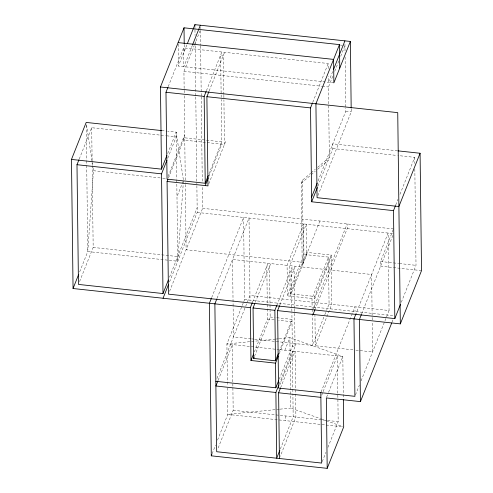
<?xml version="1.0" encoding="UTF-8"?>
<svg xmlns="http://www.w3.org/2000/svg" width="493" height="493" viewBox="0 0 493 493"><rect width="100%" height="100%" fill="white"/><g stroke="black" fill="none" stroke-linecap="round" stroke-linejoin="round"><path stroke-width="0.37" stroke-dasharray="2.46 1.85" d="M93.004 167.688L93.46 170.707L87.772 251.529L79.564 272.161M86.719 165.463L87.772 251.529L177.776 261.253L183.464 180.432L176.987 196.707M79.25 159.017L91.704 127.718L165.586 135.698M79.583 281.571L93.171 247.424L92.179 166.086M168.224 86.639L183.642 47.889L328.19 63.511L328.27 70.271M333.872 82.873L178.423 66.08L187.1 44.271M192.399 45.239L183.877 66.666L183.642 47.889M184.191 92.739L183.932 71.362L194.162 45.646M194.452 44.931L200.133 30.646M167.7 153.496L176.192 132.155L167.805 131.249M167.762 158.191L176.254 136.851L166.351 135.785M168.181 176.266L184.709 134.737M168.495 177.899L184.739 137.085M206.438 90.687L221.825 52.018M209.161 90.983L224.555 52.307M208.921 173.967L221.714 141.824L183.532 137.695L183.556 140.043L224.469 144.467L223.921 99.869M208.952 176.315L221.739 144.172L221.197 99.549M169.512 277.189L197.151 207.732M169.567 281.885L197.206 212.428L196.849 183.119M208.835 183.747L225.646 141.503M169.574 291.32L202.605 208.323L202.327 186.027M211.694 297.532L243.573 217.438L244.577 299.59L243.456 302.412M217.117 298.21L249.027 218.029L250.031 300.182M312.772 102.261L328.19 63.511M332.683 71.571L328.418 82.288L328.344 76.279M328.683 103.795L328.48 86.984L332.744 76.267M334.729 71.269L338.993 60.553M340.7 56.27L344.964 45.553L342.672 45.307M243.172 303.115L226.909 343.978L227.427 386.074M216.945 378.482L245.428 306.917M245.711 306.202L247.129 302.628M247.412 301.913L249.976 295.486L389.063 310.516L388.114 233.06L355.928 313.942M218.152 380.282L232.369 344.57L233.171 410.293L217.536 449.579M252.601 301.962L267.995 263.287M319.877 220.993L302.209 265.382L301.205 183.23L302.382 180.272L310.59 173.308M255.331 302.258L270.719 263.582M318.065 180.888L345.772 111.276L345.729 108.22M317.93 186.071L332.874 148.522L332.818 143.827L397.148 150.778M212.138 453.683L215.552 445.111M217.542 440.113L227.772 414.397L227.439 386.845M287.456 295.868L287.086 265.351L303.571 223.921L303.941 254.437L287.456 295.868L312.001 298.518L328.492 257.087L329.065 304.033L326.791 309.746M254.388 351.916L267.459 319.057L266.818 266.245L269.542 266.54L270.078 310.128M290.155 293.81L306.64 252.385L331.185 255.035L314.7 296.466L290.155 293.81L289.81 265.647L306.295 224.216L306.671 254.733L290.186 296.157M317.923 195.548L351.226 111.862L351.189 108.805M254.524 356.291L270.158 317.005L270.084 310.892M276.863 305.327L292.54 265.943M279.876 304.908L295.264 266.232M279.186 351.509L291.979 319.365L274.675 317.492M279.217 353.857L292.01 321.713L278.619 320.265M284.868 350.24L289.872 337.668L342.82 356.507L343.338 398.603M279.235 379.216L293.489 343.399M279.291 383.911L292.367 351.053L292.824 388.496M279.685 385.224L296.213 343.695M314.731 298.813L331.216 257.383L303.941 254.437M280.597 387.775L295.091 351.349L295.899 417.072L280.264 456.358M313.283 309.043L347.146 223.945L347.208 228.635L315.298 308.815M254.752 339.215L312.58 345.464L324.517 315.465M324.801 314.75L326.508 310.461M352.883 349.814L315.304 345.759L331.789 304.329L331.185 255.035M280.381 448.92L293.169 416.776L292.891 393.852M321.103 391.947L354.972 306.831L355.028 311.527M395.756 204.946L398.017 199.264M399.996 194.291L414.693 157.359L397.869 155.541M321.732 395.201L322.872 392.342M323.155 391.627L337.366 355.915L337.884 397.95M421.527 270.62L380.614 266.195L380.559 261.506L393.229 229.658M326.619 397.216L328.326 392.933M328.609 392.218L342.82 356.507L279.543 349.666M361.683 313.782L393.568 233.645M322.256 461.639L325.947 452.352M327.937 447.354L338.173 421.638L337.89 398.714M355.471 394.924L359.397 385.058M361.079 380.83L389.063 310.516M392.015 322.237L393.155 319.378M401.314 302.264L416.012 265.333L414.835 168.846M311.175 172.815L315.274 169.333M317.621 167.343L329.342 157.396L328.695 104.559M301.205 183.23L310.584 175.274M311.169 174.775L315.267 171.299M317.615 169.309L328.165 160.354M275.458 339.11L226.909 343.978L278.779 349.586M276.216 339.036L278.496 338.808M279.254 338.728L289.872 337.668L290.734 408.081L320.475 418.662M279.358 409.227L227.772 414.397L342.918 426.839M280.116 409.147L290.734 408.081M340.373 45.054L341.908 45.22M183.932 71.362L321.596 86.238M322.36 86.318L328.48 86.984M345.772 111.276L351.226 111.862M332.874 148.522L397.105 155.461M161.704 130.59L167.041 131.169M93.46 170.707L162.105 178.121M162.869 178.207L166.683 178.62M202.605 208.323L393.513 228.955M197.206 212.428L392.89 233.571M380.559 261.506L398.664 263.459M399.416 263.539L416.012 265.333M287.086 265.351L232.536 259.46L233.109 306.239M289.81 265.647L371.63 274.484L372.147 316.666M93.171 247.424L177.72 256.563M244.577 299.59L393.815 315.717M270.158 317.005L273.923 317.412M267.459 319.057L274.157 319.784M250.955 338.802L233.485 336.916L233.121 307.003M251.713 338.888L253.994 339.129M355.909 350.147L372.579 351.947L372.209 322.034M233.171 410.293L326.847 420.412M327.605 420.498L338.173 421.638M321.196 418.921L325.553 420.467M326.274 420.726L342.955 426.661M183.347 179.674L176.192 132.155L176.771 179.058M86.534 124.698L92.894 166.936M414.693 157.359L414.767 163.485M372.153 317.437L372.203 321.27M344.946 44.21L345.057 53.195M345.106 57.015L345.722 107.456M314.7 296.466L314.854 308.815M314.916 314.201L315.304 345.759M312.001 298.518L312.124 308.519M312.137 309.29L312.58 345.464M302.382 180.272L303.392 262.424L186.114 249.754L185.3 183.069M294.567 308.304L294.087 269.196L291.363 268.901L291.893 312.482M294.574 309.074L295.036 346.653L292.312 346.357L291.905 313.246M292.836 389.26L292.879 393.087M285.669 415.963L285.73 420.658M223.859 94.483L223.378 55.271L220.648 54.976L221.184 98.785M223.865 95.254L223.914 99.099M200.386 27.251L200.404 28.594M200.429 30.702L200.608 45.313M200.614 46.083L201.23 96.061M201.236 96.831L202.272 181.412M194.932 26.955L194.963 29.266M194.969 30.036L195.037 35.422M195.111 41.572L195.783 96.19M195.789 96.961L196.836 182.348M184.222 44.469L184.308 51.284M184.234 95.796L185.288 182.305M178.152 44.117L178.423 66.08M176.777 179.822L177.776 261.253M91.704 127.718L92.111 160.712M92.117 161.482L92.166 165.315M86.232 125.505L86.657 160.083M86.663 160.854L86.713 164.699"/><path stroke-width="0.74" d="M252.317 302.677L250.327 307.675L73.056 288.522L71.473 159.424L86.195 122.43L161.704 130.59M168.378 280.036L162.998 293.551L78.455 284.418L76.988 164.705L78.966 159.726M73.056 288.522L78.72 274.293M71.473 159.424L161.476 169.148L160.465 86.996L184.018 27.811L339.474 44.61L339.763 68.077M208.354 175.391L205.224 183.248L167.047 179.125L165.981 92.277L167.94 87.347M187.377 43.575L194.908 24.65L350.363 41.449L351.176 108.035M192.689 44.524L200.361 25.242M161.476 169.148L166.856 155.634M162.998 293.551L161.531 173.844L166.911 160.324M400.47 304.397L394.819 318.601L168.452 294.142L167.072 181.473L167.928 179.329M205.224 183.248L204.164 96.406L206.154 91.402M167.072 181.473L207.984 185.892L206.887 96.696L208.878 91.698M205.254 185.596L208.379 177.739M163.054 298.247L168.433 284.732M211.411 298.247L209.42 303.257L211.287 455.828L327.198 468.35L343.683 426.92L343.344 399.367M216.834 298.912L214.874 303.842L216.686 451.724L321.683 463.069L320.82 392.65M395.472 205.655L393.494 210.628L311.675 201.785L310.528 107.899L312.488 102.963M339.474 44.61L315.921 103.789L317.073 197.681L398.892 206.524L420.085 153.255L397.913 150.858M333.539 69.427L344.909 40.857M350.363 41.449L333.872 82.873L333.588 59.407L178.133 42.608M217.869 380.997L215.879 386.001L275.883 392.483L278.724 385.341M278.335 353.647L275.495 360.796L253.673 358.436L253.057 307.971L254.764 303.682M311.619 197.089L317.227 183.002M311.675 201.785L317.363 187.5M211.287 455.828L211.854 454.398M278.366 355.995L275.519 363.138L250.974 360.488L253.531 354.06M253.673 358.436L254.24 357.006M275.495 360.796L274.872 310.325L276.863 305.327M355.928 313.942L353.968 318.872L354.911 396.335L278.551 388.083L277.602 310.621L279.593 305.623M215.823 381.305L275.821 387.788L278.668 380.645M279.414 458.496L278.607 392.773L280.314 388.49M313.055 314.454L315.021 309.524M279.814 450.349L276.684 458.207L275.883 392.483M361.4 314.491L359.422 319.464L360.426 401.616L326.335 397.931L327.198 468.35M360.426 401.616L391.732 322.952M277.602 310.621L400.328 323.883L421.527 270.62L420.085 153.255M160.465 86.996L397.74 112.632L400.328 323.883M165.981 92.277L204.164 96.406M206.887 96.696L310.528 107.899M76.988 164.705L161.531 173.844M253.057 307.971L274.872 310.325M278.607 392.773L320.881 397.346M393.494 210.628L394.819 318.601M275.519 363.138L275.821 387.788M250.327 307.675L250.974 360.488M194.908 24.65L194.926 26.191M184.018 27.811L184.216 43.711"/></g></svg>
